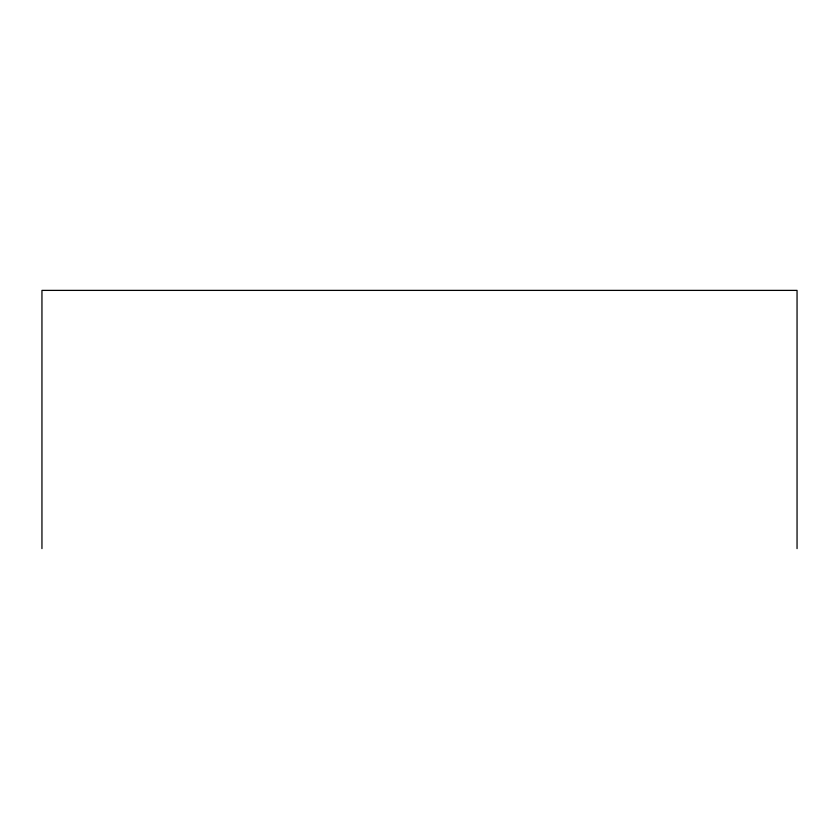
<?xml version="1.0" encoding="UTF-8"?>
<svg xmlns="http://www.w3.org/2000/svg" width="839" height="839" viewBox="0 0 839 839"><rect width="100%" height="100%" fill="white"/><g stroke="black" fill="none" stroke-linecap="round" stroke-linejoin="round"><path stroke-width="1.26" d="M797.05 548.612L797.05 290.388L41.95 290.388L41.95 548.612"/></g></svg>
